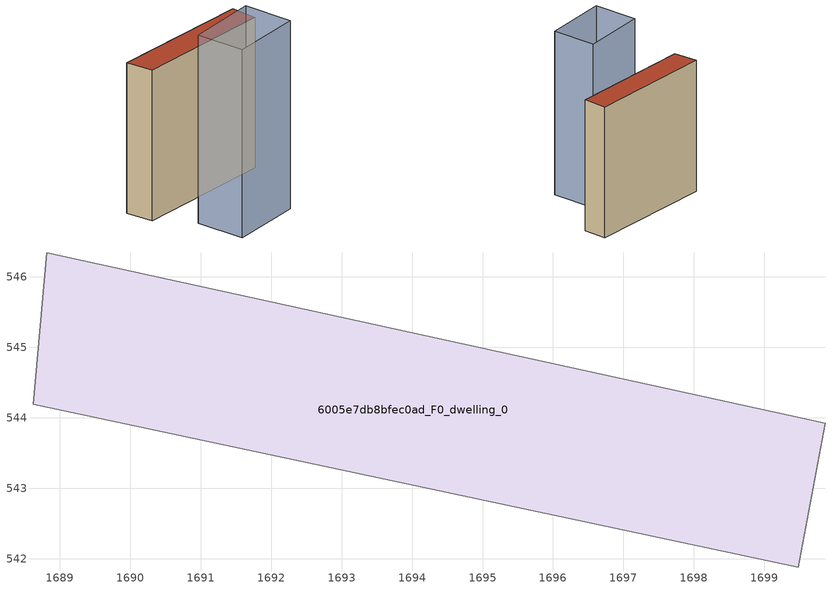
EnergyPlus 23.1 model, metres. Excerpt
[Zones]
6005e7db8bfec0ad_F0_dwelling_0
 floor ground (EU_floor_Construction): 1699.86,543.92 1699.48,541.88 1688.62,544.2 1688.81,546.35 z0
 wall adiabatic (EU_wall_Construction): 1688.81,546.35 1688.62,544.2 1699.48,541.88 1699.86,543.92 1688.81,546.35 z0:12
 roof outside (EU_roof_Construction): 1699.48,541.88 1699.86,543.92 1688.81,546.35 1688.62,544.2 z12
shading: 1695.54,540.44 1695.04,536.54 / 1695.04,536.54 1689.41,537.28 / 1689.41,537.28 1689.92,541.17 / 1689.92,541.17 1695.54,540.44 z0:15
[Building]
EU S2 Campaign: North Axis=0; Terrain=City; Solar Distribution=FullExterior
[Site:Location]
Bologna: Latitude=44.5; Longitude=11.25; Time Zone=1; Elevation=37
[SizingPeriod:WeatherFileDays]
AnnualSizingPeriod: Begin Month=1; Begin Day of Month=1; End Month=12; End Day of Month=31; Day of Week for Start Day=Monday; Use Weather File Daylight Saving Period=No; Use Weather File Rain and Snow Indicators=No
[MATERIAL]
EU_InternalMass_Material: Roughness=MediumRough; Thickness=0.1; Conductivity=1; Density=1800; Specific Heat=900; Thermal Absorptance=0.9; Solar Absorptance=0.7; Visible Absorptance=0.7
[MATERIAL:NOMASS] Roughness=MediumRough; Thermal Absorptance=0.9; Solar Absorptance=0.7; Visible Absorptance=0.7
Name | Thermal Resistance
EU_wall_NoMass | 0.937881
EU_roof_NoMass | 0.548572
EU_floor_NoMass | 0.71348
[CONSTRUCTION]
EU_wall_Construction: EU_wall_NoMass
EU_roof_Construction: EU_roof_NoMass
EU_floor_Construction: EU_floor_NoMass
EU_InternalMass_Construction: EU_InternalMass_Material
[ZONE]
6005e7db8bfec0ad_F0_dwelling_0: Type=1; Multiplier=1; Ceiling Height=autocalculate; Volume=284.007; Floor Area=autocalculate; Part of Total Floor Area=Yes
[INTERNALMASS]
6005e7db8bfec0ad_F0_dwelling_0_EU_InternalMass: Construction=EU_InternalMass_Construction; Zone or ZoneList=6005e7db8bfec0ad_F0_dwelling_0; Surface Area=23.6674
[OTHEREQUIPMENT]
EU_Step8_InternalGain_6005e7db8bfec0ad_F0_dwelling_0_f000: Fuel Type=Electricity; Zone or ZoneList or Space or SpaceList=6005e7db8bfec0ad_F0_dwelling_0; Schedule=EU_Step8_GainSchedule_6005e7db8bfec0ad_F0_dwelling_0_f000; Design Level Calculation Method=Watts/Area; Power per Zone Floor Area=1; Fraction Latent=0; Fraction Radiant=0; Fraction Lost=0; Carbon Dioxide Generation Rate=0; EndUse Subcategory=EU_Step8_InternalGains
[ZONEVENTILATION:DESIGNFLOWRATE]
EU_ConstantAir_6005e7db8bfec0ad_F0_dwelling_0: Zone or ZoneList or Space or SpaceList=6005e7db8bfec0ad_F0_dwelling_0; Schedule=EU_AlwaysOn; Design Flow Rate Calculation Method=AirChanges/Hour; Air Changes per Hour=0.687892; Ventilation Type=Natural; Fan Pressure Rise=0; Fan Total Efficiency=1; Constant Term Coefficient=1; Temperature Term Coefficient=0; Velocity Term Coefficient=0; Velocity Squared Term Coefficient=0; Minimum Indoor Temperature=-100; Maximum Indoor Temperature=100; Delta Temperature=-100; Minimum Outdoor Temperature=-100; Maximum Outdoor Temperature=100; Maximum Wind Speed=40
[HVACTEMPLATE:THERMOSTAT]
EU_HeatOnly_6005e7db8bfec0ad_F0_dwelling_0: Constant Heating Setpoint=20; Constant Cooling Setpoint=50
[HVACTEMPLATE:ZONE:IDEALLOADSAIRSYSTEM]
6005e7db8bfec0ad_F0_dwelling_0: Template Thermostat=EU_HeatOnly_6005e7db8bfec0ad_F0_dwelling_0; System Availability Schedule=EU_AlwaysOn; Maximum Heating Supply Air Temperature=50; Minimum Cooling Supply Air Temperature=13; Maximum Heating Supply Air Humidity Ratio=0.0156; Minimum Cooling Supply Air Humidity Ratio=0.0077; Heating Limit=NoLimit; Cooling Limit=NoLimit; Heating Availability Schedule=EU_AlwaysOn; Cooling Availability Schedule=EU_CoolingOff; Dehumidification Control Type=ConstantSensibleHeatRatio; Cooling Sensible Heat Ratio=0.7; Dehumidification Setpoint=60; Humidification Control Type=None; Humidification Setpoint=30; Outdoor Air Method=None; Outdoor Air Flow Rate per Person=0.00944; Outdoor Air Flow Rate per Zone Floor Area=0; Outdoor Air Flow Rate per Zone=0; Demand Controlled Ventilation Type=None; Outdoor Air Economizer Type=NoEconomizer; Heat Recovery Type=None; Sensible Heat Recovery Effectiveness=0.7; Latent Heat Recovery Effectiveness=0.65
[SIZING:ZONE]
6005e7db8bfec0ad_F0_dwelling_0: Zone Cooling Design Supply Air Temperature Input Method=SupplyAirTemperature; Zone Cooling Design Supply Air Temperature=13; Zone Heating Design Supply Air Temperature Input Method=SupplyAirTemperature; Zone Heating Design Supply Air Temperature=50; Zone Cooling Design Supply Air Humidity Ratio=0.008; Zone Heating Design Supply Air Humidity Ratio=0.008; Cooling Design Air Flow Method=DesignDay; Cooling Design Air Flow Rate=0; Cooling Minimum Air Flow per Zone Floor Area=0.000762; Cooling Minimum Air Flow=0; Cooling Minimum Air Flow Fraction=0.2; Heating Design Air Flow Method=DesignDay; Heating Design Air Flow Rate=0; Heating Maximum Air Flow per Zone Floor Area=0.002032; Heating Maximum Air Flow=0.141576; Heating Maximum Air Flow Fraction=0.3; Account for Dedicated Outdoor Air System=No; Dedicated Outdoor Air System Control Strategy=NeutralSupplyAir; Dedicated Outdoor Air Low Setpoint Temperature for Design=autosize; Dedicated Outdoor Air High Setpoint Temperature for Design=autosize; Zone Load Sizing Method=Sensible Load Only No Latent Load; Zone Latent Cooling Design Supply Air Humidity Ratio Input Method=HumidityRatioDifference; Zone Cooling Design Supply Air Humidity Ratio Difference=0.005; Zone Latent Heating Design Supply Air Humidity Ratio Input Method=HumidityRatioDifference; Zone Humidification Design Supply Air Humidity Ratio Difference=0.005
[SCHEDULE:CONSTANT]
Name | Hourly Value
EU_AlwaysOn | 1
EU_CoolingOff | 0
[SCHEDULE:FILE]
EU_Step8_GainSchedule_6005e7db8bfec0ad_F0_dwelling_0_f000: File=../../schedules/6005e7db8bfec0ad/6005e7db8bfec0ad_F0_dwelling_0_f000_gain.csv; Column Number=1; Rows to Skip at Top=0; Number of Hours of Data=8760; Column Separator=Comma; Interpolate to Timestep=No; Minutes per Item=60; Adjust Schedule for Daylight Savings=Yes
